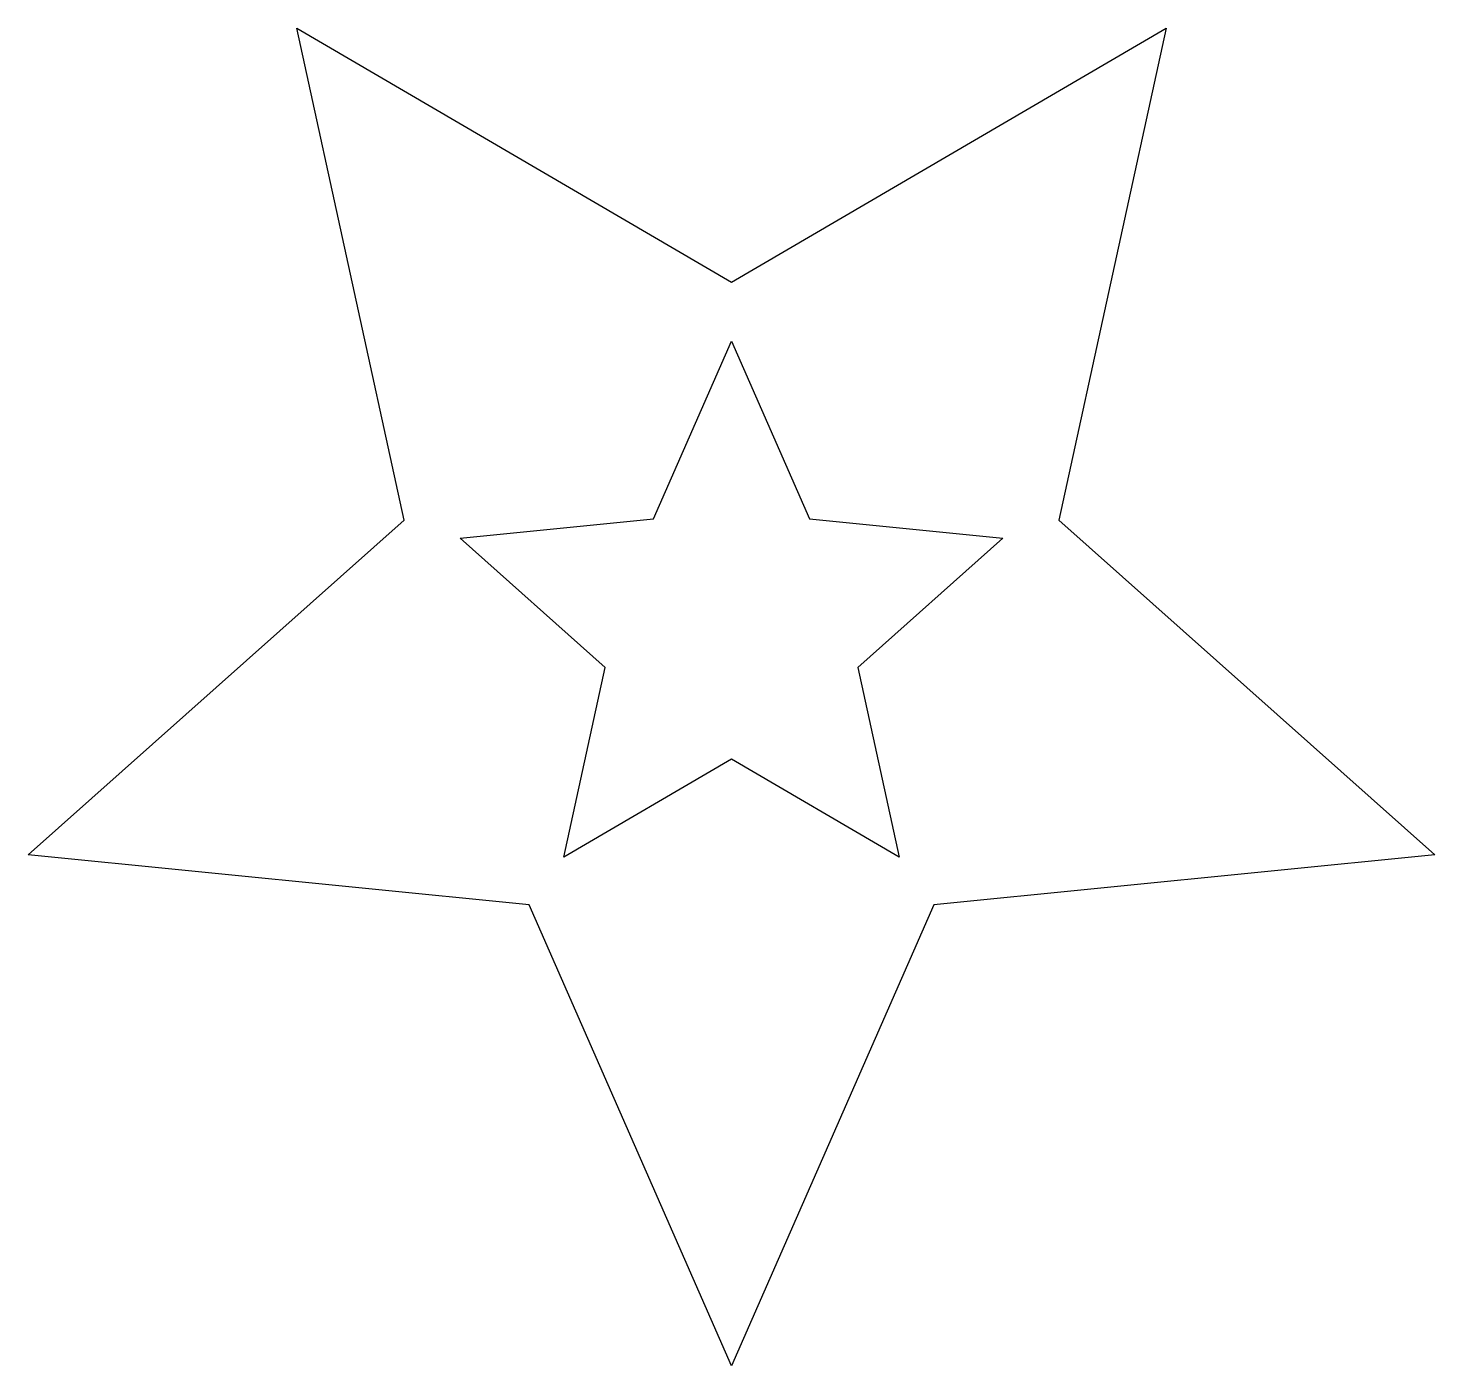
# Model space of a CAD drawing. Extents: x 0.1 to 7.58, y 0.11 to 7.22.
import ezdxf

# ---------------------------------------------------------------- set-up
doc = ezdxf.new("R2010")
doc.units = 0
doc.layers.add('Layer_1', color=7, linetype='CONTINUOUS')

msp = doc.modelspace()

# ---------------------------------------------------------------- linework, layer by layer
at = {"layer": 'Layer_1', "color": 7}
for points in [[(3.841686, 0.107699), (2.766246, 2.559169), (0.102424, 2.824429), (2.101576, 4.604789), (1.530696, 7.220199), (3.841686, 5.869059), (6.152686, 7.220199), (5.581806, 4.604789), (7.580956, 2.824429), (4.917136, 2.559169)], [(3.841676, 5.556619), (4.256686, 4.610609), (5.284646, 4.508239), (4.513176, 3.821209), (4.733476, 2.811929), (3.841676, 3.333329), (2.949876, 2.811929), (3.170176, 3.821209), (2.398706, 4.508239), (3.426666, 4.610609)]]:
    msp.add_lwpolyline(points, close=True, dxfattribs=at)

doc.saveas('drawing.dxf')
